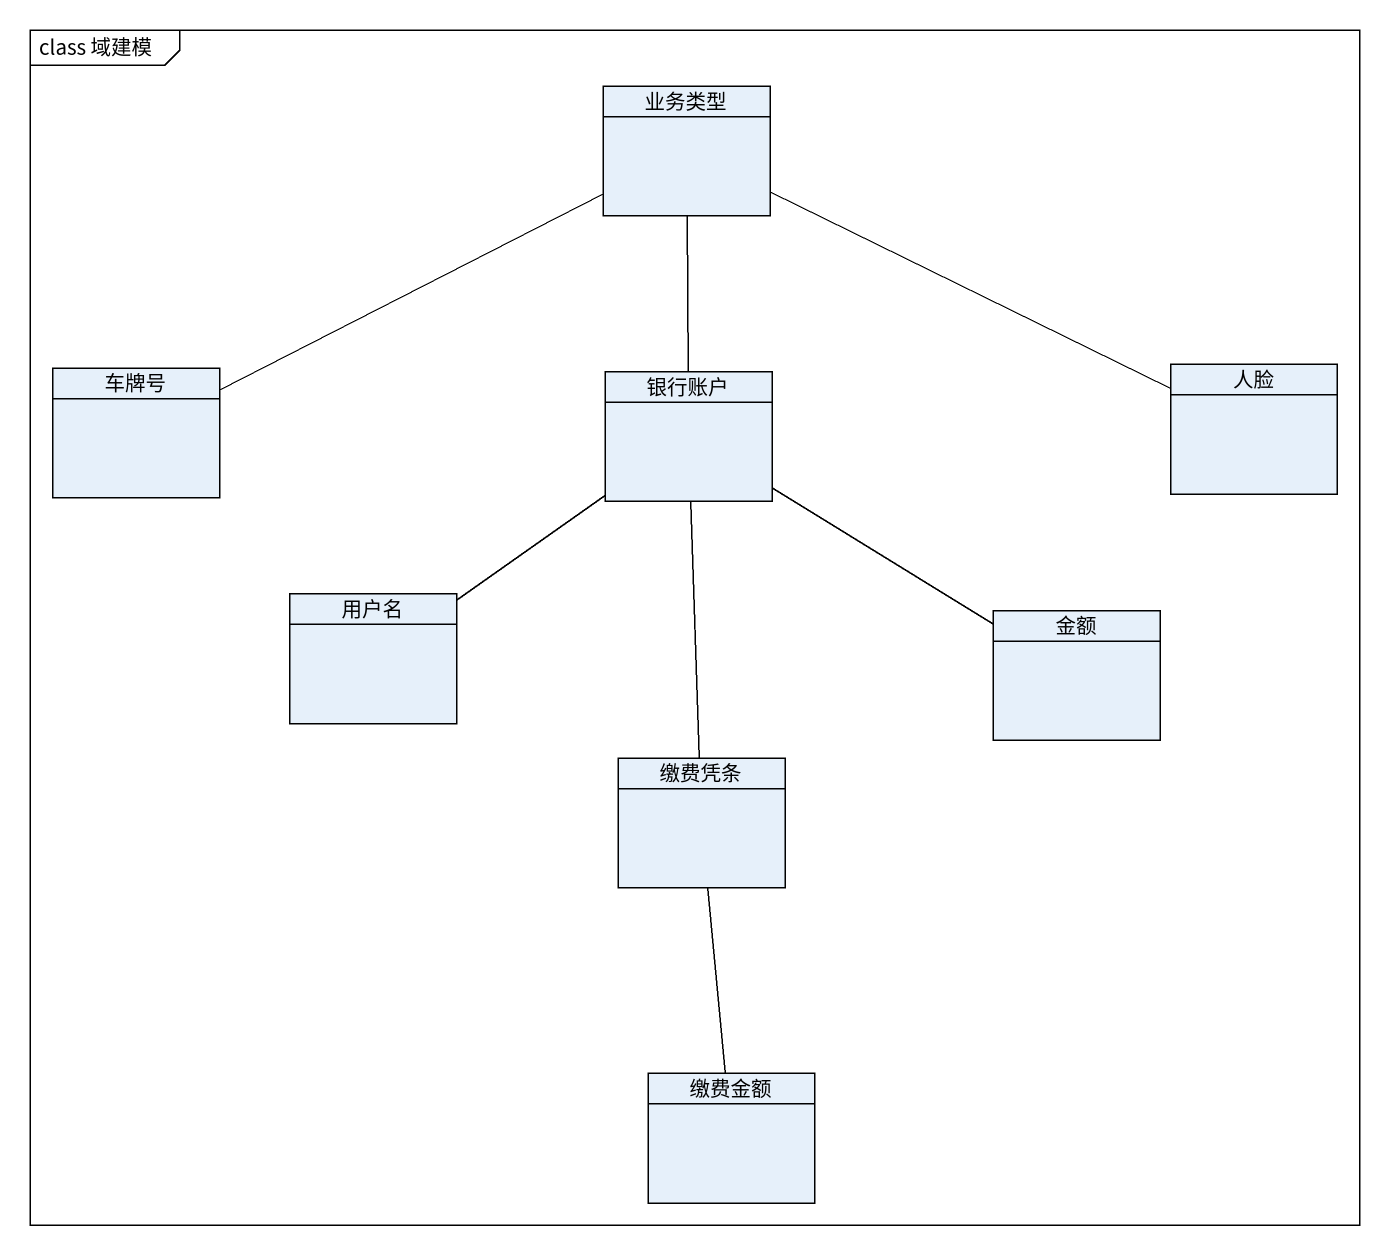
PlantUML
@startuml
mainframe class 域建模
hide circle
hide empty members
class 业务类型
class 车牌号
class 银行账户
class 人脸
class 用户名
class 金额
class 缴费凭条
class 缴费金额
业务类型 -left- 车牌号
业务类型 -- 银行账户
业务类型 -right- 人脸
银行账户 -- 用户名
银行账户 -- 金额
银行账户 -- 缴费凭条
缴费凭条 -- 缴费金额
@enduml
